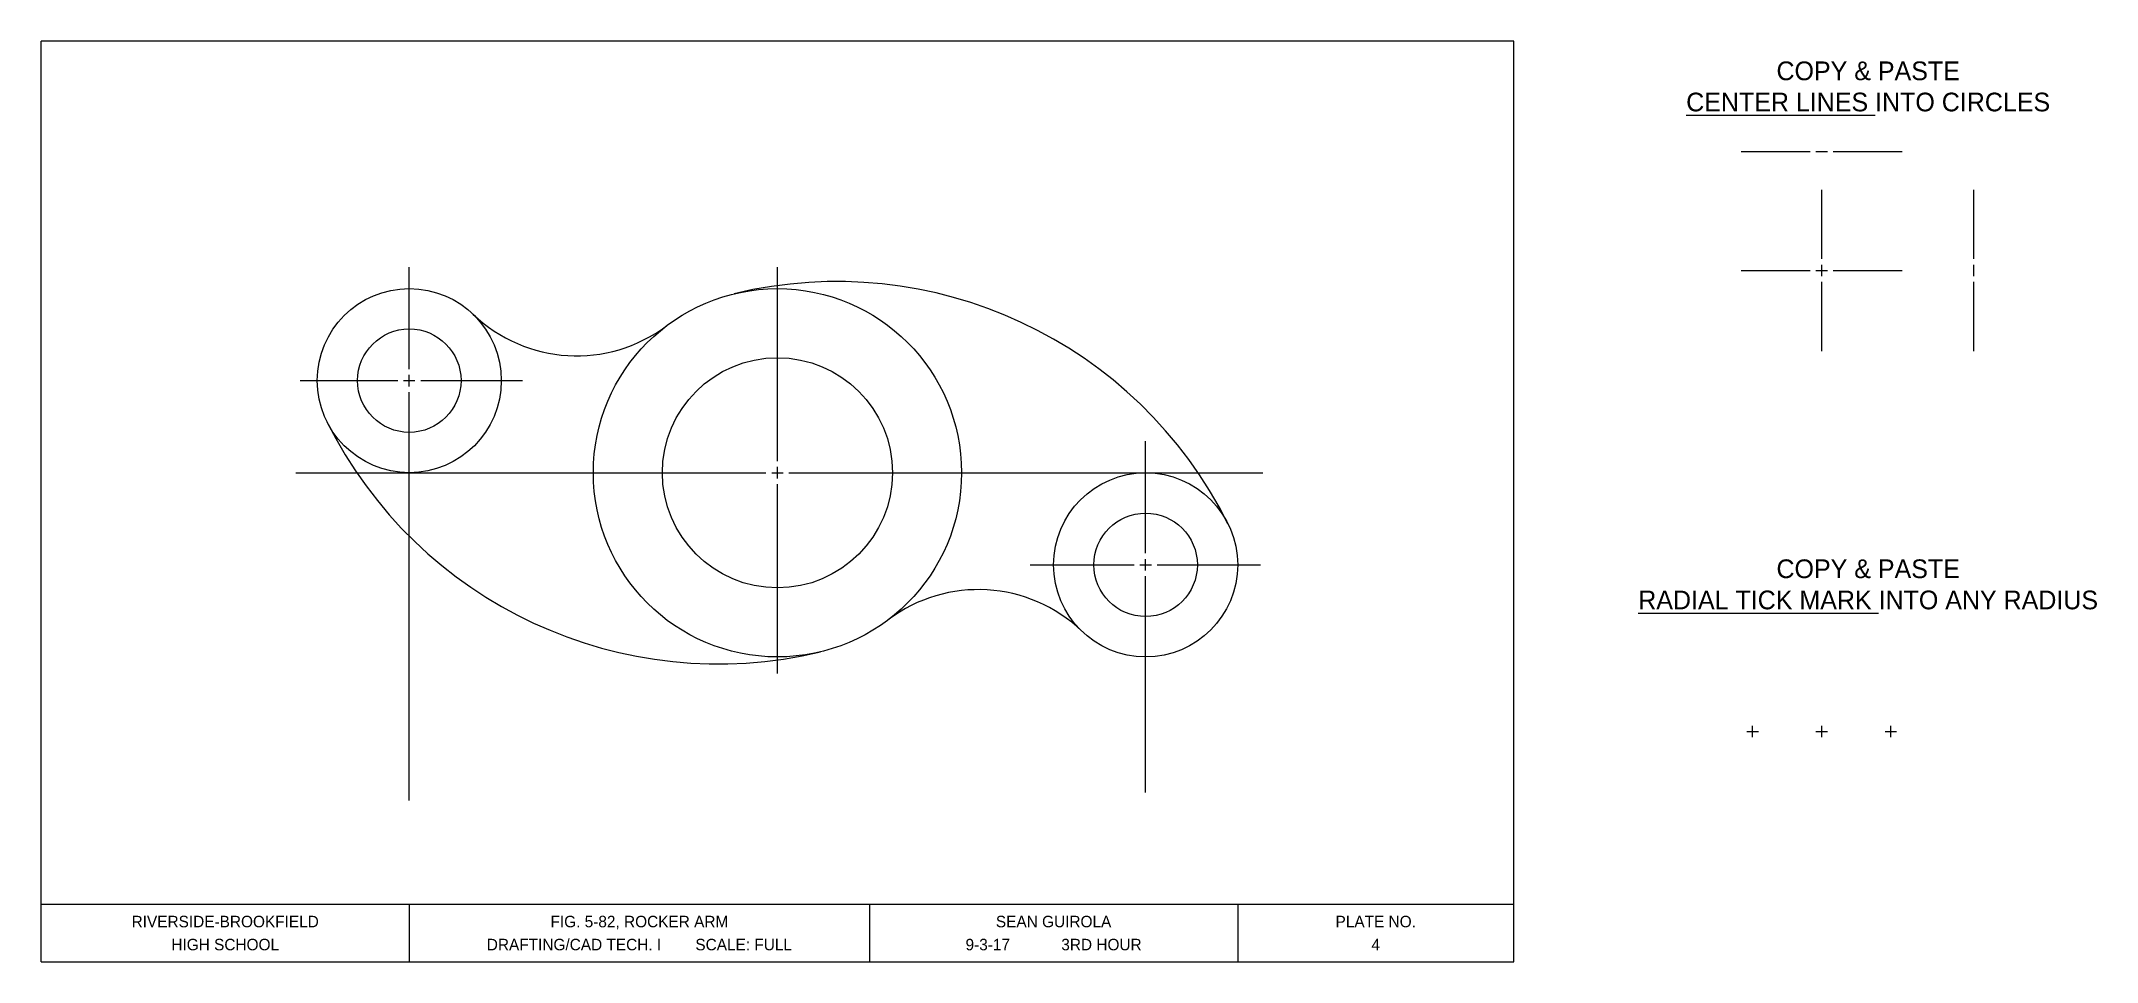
# Model space of a CAD drawing. Header units: inches. Extents: x 0 to 22.3, y 0 to 10.
import ezdxf
from ezdxf.enums import TextEntityAlignment as Align

# ---------------------------------------------------------------- set-up
doc = ezdxf.new("R2010")
doc.units = ezdxf.units.IN
doc.header["$MEASUREMENT"] = 0
for name, color, linetype in [('Boarder Line', 7, 'Continuous'), ('Center Lines', 1, 'Continuous'), ('Title Block', 6, 'Continuous')]:
    doc.layers.add(name, color=color, linetype=linetype)

msp = doc.modelspace()

# ---------------------------------------------------------------- linework, layer by layer
msp.add_line((0, 0), (0, 10))
for centre, radius in [((4, 6.313), 1), ((4, 6.313), 1), ((4, 6.313), 1), ((8, 5.312), 2), ((4, 6.313), 0.562), ((8, 5.312), 1.25), ((12, 4.312), 1), ((12, 4.312), 1), ((12, 4.312), 0.562)]:
    msp.add_circle(centre, radius)
for centre, radius, start, end in [((8.644, 2.639), 4.75, 26.5044, 103.5461), ((5.817, 8.207), 1.625, 226.1871, 307.0221), ((7.356, 7.986), 4.75, 206.5044, 283.5461), ((10.183, 2.418), 1.625, 46.1871, 127.0221)]:
    msp.add_arc(centre, radius, start, end)
at = {"layer": 'Boarder Line'}
for p, q in [((16, 10), (0, 10)), ((16, 0), (16, 10)), ((0, 0.625), (16, 0.625)), ((4, 0.625), (4, 0)), ((9, 0.625), (9, 0)), ((13, 0.625), (13, 0)), ((0, 0), (16, 0))]:
    msp.add_line(p, q, dxfattribs=at)
at = {"layer": 'Center Lines'}
for p, q in [((18.47, 8.802), (19.22, 8.802)), ((19.283, 8.802), (19.408, 8.802)), ((19.47, 8.802), (20.22, 8.802)), ((19.345, 7.634), (19.345, 8.384)), ((20.997, 7.634), (20.997, 8.384)), ((4, 6.438), (4, 7.545)), ((8, 5.438), (8, 7.545)), ((18.47, 7.509), (19.22, 7.509)), ((19.283, 7.509), (19.408, 7.509)), ((19.345, 7.446), (19.345, 7.571)), ((19.345, 6.634), (19.345, 7.384)), ((19.47, 7.509), (20.22, 7.509)), ((20.997, 7.446), (20.997, 7.571)), ((20.997, 6.634), (20.997, 7.384)), ((2.814, 6.313), (3.875, 6.313)), ((3.938, 6.313), (4.062, 6.313)), ((4, 6.25), (4, 6.375)), ((4.125, 6.313), (5.231, 6.313)), ((4, 1.753), (4, 6.188)), ((12, 4.438), (12, 5.655)), ((8, 5.25), (8, 5.375)), ((2.766, 5.312), (7.875, 5.312)), ((7.938, 5.312), (8.062, 5.312)), ((8, 3.131), (8, 5.188)), ((8.125, 5.312), (13.272, 5.312)), ((10.746, 4.312), (11.875, 4.312)), ((11.938, 4.312), (12.062, 4.312)), ((12, 4.25), (12, 4.375)), ((12.125, 4.312), (13.247, 4.312)), ((12, 1.838), (12, 4.188)), ((18.533, 2.501), (18.658, 2.501)), ((18.595, 2.439), (18.595, 2.564)), ((19.283, 2.501), (19.408, 2.501)), ((19.345, 2.439), (19.345, 2.564)), ((20.033, 2.501), (20.158, 2.501)), ((20.095, 2.439), (20.095, 2.564))]:
    msp.add_line(p, q, dxfattribs=at)

# ---------------------------------------------------------------- texts
msp.add_text('XX', height=0.00125).set_placement((3.998, 0.624), align=Align.MIDDLE_CENTER)
at = {"layer": 'Center Lines', "char_height": 0.20313, "attachment_point": 1}
for s, insert in [('\\pxqc;COPY & PASTE \\P{\\LCENTER LINES} INTO CIRCLES', (17.323, 9.779)), ('\\pxqc;COPY & PASTE \\P{\\LRADIAL TICK MARK} INTO ANY RADIUS', (17.323, 4.371))]:
    msp.add_mtext_dynamic_manual_height_columns(s, width=5.0539, gutter_width=0.625, heights=[0], dxfattribs=dict(at, insert=insert))
at = {"layer": 'Title Block'}
for s, height, p in [('RIVERSIDE-BROOKFIELD', 0.125, (2, 0.438)), ('FIG. 5-82, ROCKER ARM', 0.125, (6.5, 0.438)), ('SEAN GUIROLA', 0.125, (11, 0.438)), ('PLATE NO.', 0.125, (14.5, 0.438)), ('HIGH SCHOOL', 0.125, (2, 0.188)), ('DRAFTING/CAD TECH. I        SCALE: FULL', 0.125, (6.5, 0.188)), ('9-3-17            3RD HOUR', 0.125, (11, 0.188)), ('4', 0.125, (14.5, 0.188)), ('007', 0.0000781, (1.771, 0.187))]:
    msp.add_text(s, height=height, dxfattribs=at).set_placement(p, align=Align.MIDDLE_CENTER)

doc.saveas('drawing.dxf')
